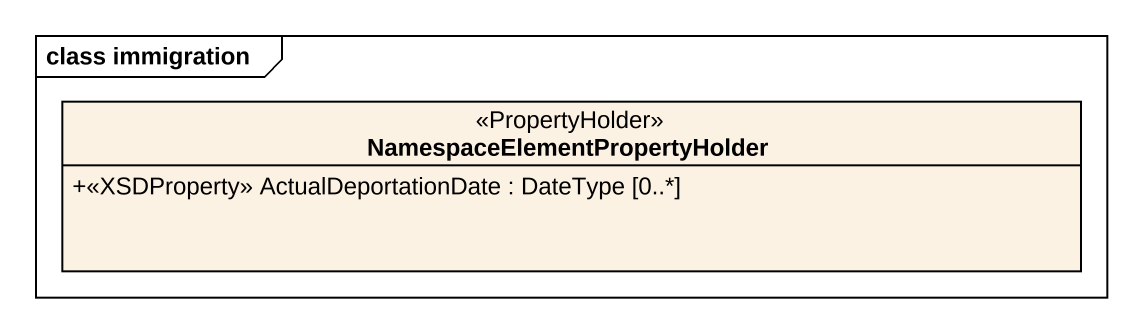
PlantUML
@startuml
mainframe class immigration
hide circle
hide empty members
skinparam classAttributeIconSize 0
class "NamespaceElementPropertyHolder" as NamespaceElementPropertyHold <<PropertyHolder>> {
  +<<XSDProperty>> ActualDeportationDate : DateType [0..*]
}
@enduml
